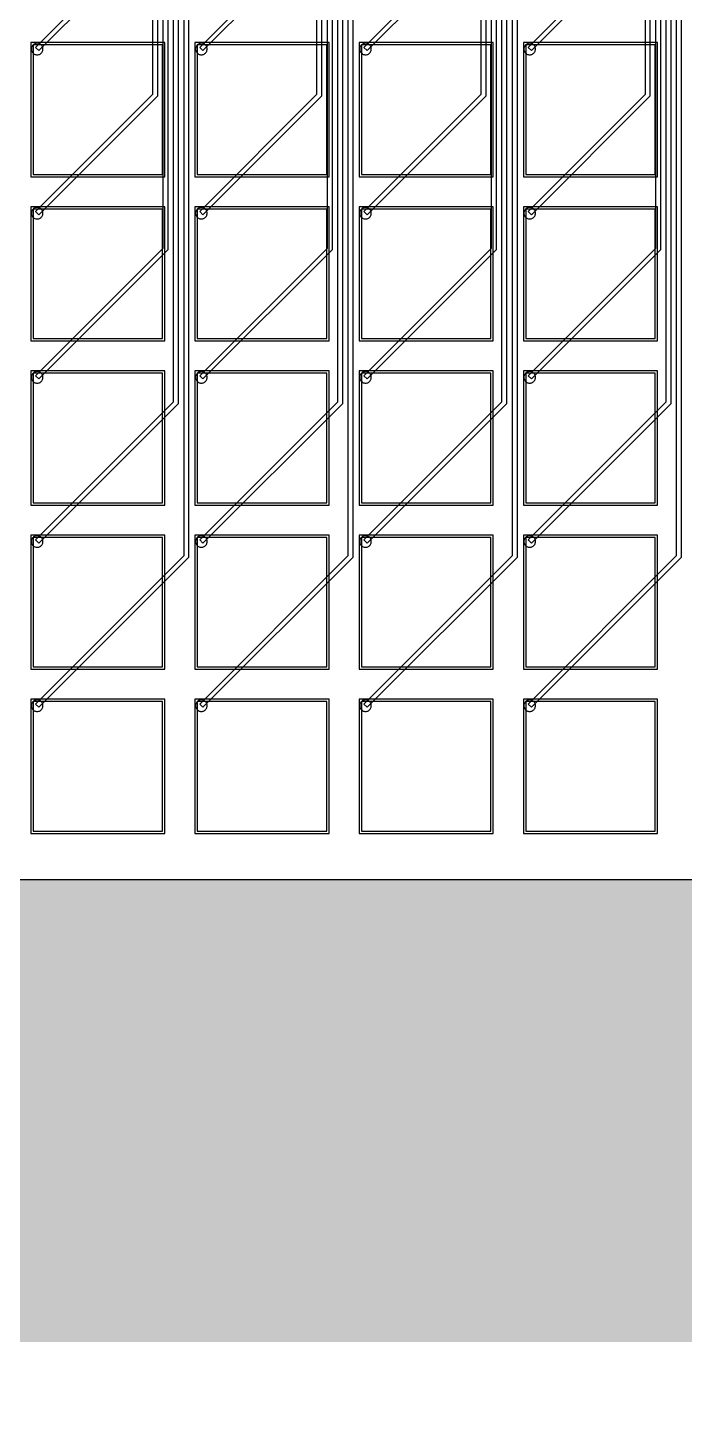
# Model space of a CAD drawing. Header units: metres. Extents: x -515 to 4265, y 201 to 1873.
# Drawn here: x 2413 to 2697, y 201 to 798 of the extents above; entities that cross this region are included whole.
import ezdxf

# ---------------------------------------------------------------- set-up
doc = ezdxf.new("R2010")
doc.units = ezdxf.units.M
for name, color, linetype in [('Etching', 1, 'CONTINUOUS'), ('EtchingPad', 2, 'CONTINUOUS'), ('Metal1', 4, 'CONTINUOUS'), ('Metal2', 3, 'CONTINUOUS'), ('Polyimide', 7, 'CONTINUOUS'), ('Polyimide_Negative', 5, 'CONTINUOUS')]:
    doc.layers.add(name, color=color, linetype=linetype)

msp = doc.modelspace()

# ---------------------------------------------------------------- hatches: boundary and pattern name
at = {"layer": 'Polyimide_Negative'}
h = msp.add_hatch(color=5, dxfattribs=at)
h.paths.add_polyline_path([(-515.25, 1873), (4265.25, 1873), (4265.25, 230), (1697, 230), (1697, 301), (58.39, 301), (46.96, 288.79), (32.62, 275.37), (17.44, 262.91), (1.48, 251.47), (-15.2, 241.1), (-32.52, 231.84), (-50.4, 223.74), (-68.78, 216.82), (-87.58, 211.12), (-106.7, 206.66), (-126.08, 203.46), (-145.62, 201.54), (-165.25, 200.89), (-184.88, 201.54), (-204.42, 203.46), (-223.8, 206.66), (-242.92, 211.12), (-261.72, 216.82), (-280.1, 223.74), (-297.98, 231.84), (-315.3, 241.1), (-331.98, 251.47), (-347.94, 262.91), (-363.12, 275.37), (-377.46, 288.79), (-388.89, 301), (-515.25, 301), (-515.25, 1873)])
h.paths.add_polyline_path([(-265.25, 501), (-265.04, 494.46), (-264.39, 487.95), (-263.33, 481.49), (-261.84, 475.12), (-259.94, 468.86), (-257.64, 462.73), (-254.94, 456.77), (-251.85, 451), (-248.4, 445.44), (-244.59, 440.12), (-240.43, 435.07), (-235.96, 430.29), (-231.18, 425.82), (-226.13, 421.66), (-220.81, 417.85), (-215.25, 414.4), (-209.48, 411.31), (-203.52, 408.61), (-197.39, 406.31), (-191.13, 404.41), (-184.76, 402.92), (-178.3, 401.86), (-171.79, 401.21), (-165.25, 401), (-158.71, 401.21), (-152.2, 401.86), (-145.74, 402.92), (-139.37, 404.41), (-133.11, 406.31), (-126.98, 408.61), (-121.02, 411.31), (-115.25, 414.4), (-109.69, 417.85), (-104.37, 421.66), (-99.32, 425.82), (-94.54, 430.29), (-90.07, 435.07), (-85.91, 440.12), (-82.1, 445.44), (-78.65, 451), (-75.56, 456.77), (-72.86, 462.73), (-70.56, 468.86), (-68.66, 475.12), (-67.17, 481.49), (-66.11, 487.95), (-65.46, 494.46), (-65.25, 501), (1897, 501), (1897, 430), (3810.25, 430), (3810.47, 436.87), (3811.15, 443.71), (3812.27, 450.48), (3813.83, 457.18), (3815.82, 463.75), (3818.24, 470.18), (3821.08, 476.44), (3824.32, 482.5), (3827.95, 488.33), (3831.95, 493.92), (3836.31, 499.23), (3841, 504.25), (3846.02, 508.94), (3851.33, 513.3), (3856.92, 517.3), (3862.75, 520.93), (3868.81, 524.17), (3875.07, 527.01), (3881.5, 529.43), (3888.07, 531.42), (3894.77, 532.98), (3901.54, 534.1), (3908.38, 534.78), (3915.25, 535), (3922.12, 534.78), (3928.96, 534.1), (3935.73, 532.98), (3942.43, 531.42), (3949, 529.43), (3955.43, 527.01), (3961.69, 524.17), (3967.75, 520.93), (3973.58, 517.3), (3979.17, 513.3), (3984.48, 508.94), (3989.5, 504.25), (3994.19, 499.23), (3998.55, 493.92), (4002.55, 488.33), (4006.18, 482.5), (4009.42, 476.44), (4012.26, 470.18), (4014.68, 463.75), (4016.67, 457.18), (4018.23, 450.48), (4019.35, 443.71), (4020.03, 436.87), (4020.25, 430), (4065.25, 430), (4065.25, 1673), (-315.25, 1673), (-315.25, 501), (-265.25, 501)], flags=0)

# ---------------------------------------------------------------- linework, layer by layer
at = {"layer": 'Etching'}
for points in [[(2419.25, 789.25), (2419.23, 789.58), (2419.16, 789.9), (2419.06, 790.21), (2418.92, 790.5), (2418.73, 790.77), (2418.52, 791.02), (2418.27, 791.23), (2418, 791.42), (2417.71, 791.56), (2417.4, 791.66), (2417.08, 791.73), (2416.75, 791.75), (2416.42, 791.73), (2416.1, 791.66), (2415.79, 791.56), (2415.5, 791.42), (2415.23, 791.23), (2414.98, 791.02), (2414.77, 790.77), (2414.58, 790.5), (2414.44, 790.21), (2414.34, 789.9), (2414.27, 789.58), (2414.25, 789.25), (2414.27, 788.92), (2414.34, 788.6), (2414.44, 788.29), (2414.58, 788), (2414.77, 787.73), (2414.98, 787.48), (2415.23, 787.27), (2415.5, 787.08), (2415.79, 786.94), (2416.1, 786.84), (2416.42, 786.77), (2416.75, 786.75), (2417.08, 786.77), (2417.4, 786.84), (2417.71, 786.94), (2418, 787.08), (2418.27, 787.27), (2418.52, 787.48), (2418.73, 787.73), (2418.92, 788), (2419.06, 788.29), (2419.16, 788.6), (2419.23, 788.92), (2419.25, 789.25)], [(2490.25, 789.25), (2490.23, 789.58), (2490.16, 789.9), (2490.06, 790.21), (2489.92, 790.5), (2489.73, 790.77), (2489.52, 791.02), (2489.27, 791.23), (2489, 791.42), (2488.71, 791.56), (2488.4, 791.66), (2488.08, 791.73), (2487.75, 791.75), (2487.42, 791.73), (2487.1, 791.66), (2486.79, 791.56), (2486.5, 791.42), (2486.23, 791.23), (2485.98, 791.02), (2485.77, 790.77), (2485.58, 790.5), (2485.44, 790.21), (2485.34, 789.9), (2485.27, 789.58), (2485.25, 789.25), (2485.27, 788.92), (2485.34, 788.6), (2485.44, 788.29), (2485.58, 788), (2485.77, 787.73), (2485.98, 787.48), (2486.23, 787.27), (2486.5, 787.08), (2486.79, 786.94), (2487.1, 786.84), (2487.42, 786.77), (2487.75, 786.75), (2488.08, 786.77), (2488.4, 786.84), (2488.71, 786.94), (2489, 787.08), (2489.27, 787.27), (2489.52, 787.48), (2489.73, 787.73), (2489.92, 788), (2490.06, 788.29), (2490.16, 788.6), (2490.23, 788.92), (2490.25, 789.25)], [(2561.25, 789.25), (2561.23, 789.58), (2561.16, 789.9), (2561.06, 790.21), (2560.92, 790.5), (2560.73, 790.77), (2560.52, 791.02), (2560.27, 791.23), (2560, 791.42), (2559.71, 791.56), (2559.4, 791.66), (2559.08, 791.73), (2558.75, 791.75), (2558.42, 791.73), (2558.1, 791.66), (2557.79, 791.56), (2557.5, 791.42), (2557.23, 791.23), (2556.98, 791.02), (2556.77, 790.77), (2556.58, 790.5), (2556.44, 790.21), (2556.34, 789.9), (2556.27, 789.58), (2556.25, 789.25), (2556.27, 788.92), (2556.34, 788.6), (2556.44, 788.29), (2556.58, 788), (2556.77, 787.73), (2556.98, 787.48), (2557.23, 787.27), (2557.5, 787.08), (2557.79, 786.94), (2558.1, 786.84), (2558.42, 786.77), (2558.75, 786.75), (2559.08, 786.77), (2559.4, 786.84), (2559.71, 786.94), (2560, 787.08), (2560.27, 787.27), (2560.52, 787.48), (2560.73, 787.73), (2560.92, 788), (2561.06, 788.29), (2561.16, 788.6), (2561.23, 788.92), (2561.25, 789.25)], [(2632.25, 789.25), (2632.23, 789.58), (2632.16, 789.9), (2632.06, 790.21), (2631.92, 790.5), (2631.73, 790.77), (2631.52, 791.02), (2631.27, 791.23), (2631, 791.42), (2630.71, 791.56), (2630.4, 791.66), (2630.08, 791.73), (2629.75, 791.75), (2629.42, 791.73), (2629.1, 791.66), (2628.79, 791.56), (2628.5, 791.42), (2628.23, 791.23), (2627.98, 791.02), (2627.77, 790.77), (2627.58, 790.5), (2627.44, 790.21), (2627.34, 789.9), (2627.27, 789.58), (2627.25, 789.25), (2627.27, 788.92), (2627.34, 788.6), (2627.44, 788.29), (2627.58, 788), (2627.77, 787.73), (2627.98, 787.48), (2628.23, 787.27), (2628.5, 787.08), (2628.79, 786.94), (2629.1, 786.84), (2629.42, 786.77), (2629.75, 786.75), (2630.08, 786.77), (2630.4, 786.84), (2630.71, 786.94), (2631, 787.08), (2631.27, 787.27), (2631.52, 787.48), (2631.73, 787.73), (2631.92, 788), (2632.06, 788.29), (2632.16, 788.6), (2632.23, 788.92), (2632.25, 789.25)], [(2419.25, 718.25), (2419.23, 718.58), (2419.16, 718.9), (2419.06, 719.21), (2418.92, 719.5), (2418.73, 719.77), (2418.52, 720.02), (2418.27, 720.23), (2418, 720.42), (2417.71, 720.56), (2417.4, 720.66), (2417.08, 720.73), (2416.75, 720.75), (2416.42, 720.73), (2416.1, 720.66), (2415.79, 720.56), (2415.5, 720.42), (2415.23, 720.23), (2414.98, 720.02), (2414.77, 719.77), (2414.58, 719.5), (2414.44, 719.21), (2414.34, 718.9), (2414.27, 718.58), (2414.25, 718.25), (2414.27, 717.92), (2414.34, 717.6), (2414.44, 717.29), (2414.58, 717), (2414.77, 716.73), (2414.98, 716.48), (2415.23, 716.27), (2415.5, 716.08), (2415.79, 715.94), (2416.1, 715.84), (2416.42, 715.77), (2416.75, 715.75), (2417.08, 715.77), (2417.4, 715.84), (2417.71, 715.94), (2418, 716.08), (2418.27, 716.27), (2418.52, 716.48), (2418.73, 716.73), (2418.92, 717), (2419.06, 717.29), (2419.16, 717.6), (2419.23, 717.92), (2419.25, 718.25)], [(2490.25, 718.25), (2490.23, 718.58), (2490.16, 718.9), (2490.06, 719.21), (2489.92, 719.5), (2489.73, 719.77), (2489.52, 720.02), (2489.27, 720.23), (2489, 720.42), (2488.71, 720.56), (2488.4, 720.66), (2488.08, 720.73), (2487.75, 720.75), (2487.42, 720.73), (2487.1, 720.66), (2486.79, 720.56), (2486.5, 720.42), (2486.23, 720.23), (2485.98, 720.02), (2485.77, 719.77), (2485.58, 719.5), (2485.44, 719.21), (2485.34, 718.9), (2485.27, 718.58), (2485.25, 718.25), (2485.27, 717.92), (2485.34, 717.6), (2485.44, 717.29), (2485.58, 717), (2485.77, 716.73), (2485.98, 716.48), (2486.23, 716.27), (2486.5, 716.08), (2486.79, 715.94), (2487.1, 715.84), (2487.42, 715.77), (2487.75, 715.75), (2488.08, 715.77), (2488.4, 715.84), (2488.71, 715.94), (2489, 716.08), (2489.27, 716.27), (2489.52, 716.48), (2489.73, 716.73), (2489.92, 717), (2490.06, 717.29), (2490.16, 717.6), (2490.23, 717.92), (2490.25, 718.25)], [(2561.25, 718.25), (2561.23, 718.58), (2561.16, 718.9), (2561.06, 719.21), (2560.92, 719.5), (2560.73, 719.77), (2560.52, 720.02), (2560.27, 720.23), (2560, 720.42), (2559.71, 720.56), (2559.4, 720.66), (2559.08, 720.73), (2558.75, 720.75), (2558.42, 720.73), (2558.1, 720.66), (2557.79, 720.56), (2557.5, 720.42), (2557.23, 720.23), (2556.98, 720.02), (2556.77, 719.77), (2556.58, 719.5), (2556.44, 719.21), (2556.34, 718.9), (2556.27, 718.58), (2556.25, 718.25), (2556.27, 717.92), (2556.34, 717.6), (2556.44, 717.29), (2556.58, 717), (2556.77, 716.73), (2556.98, 716.48), (2557.23, 716.27), (2557.5, 716.08), (2557.79, 715.94), (2558.1, 715.84), (2558.42, 715.77), (2558.75, 715.75), (2559.08, 715.77), (2559.4, 715.84), (2559.71, 715.94), (2560, 716.08), (2560.27, 716.27), (2560.52, 716.48), (2560.73, 716.73), (2560.92, 717), (2561.06, 717.29), (2561.16, 717.6), (2561.23, 717.92), (2561.25, 718.25)], [(2632.25, 718.25), (2632.23, 718.58), (2632.16, 718.9), (2632.06, 719.21), (2631.92, 719.5), (2631.73, 719.77), (2631.52, 720.02), (2631.27, 720.23), (2631, 720.42), (2630.71, 720.56), (2630.4, 720.66), (2630.08, 720.73), (2629.75, 720.75), (2629.42, 720.73), (2629.1, 720.66), (2628.79, 720.56), (2628.5, 720.42), (2628.23, 720.23), (2627.98, 720.02), (2627.77, 719.77), (2627.58, 719.5), (2627.44, 719.21), (2627.34, 718.9), (2627.27, 718.58), (2627.25, 718.25), (2627.27, 717.92), (2627.34, 717.6), (2627.44, 717.29), (2627.58, 717), (2627.77, 716.73), (2627.98, 716.48), (2628.23, 716.27), (2628.5, 716.08), (2628.79, 715.94), (2629.1, 715.84), (2629.42, 715.77), (2629.75, 715.75), (2630.08, 715.77), (2630.4, 715.84), (2630.71, 715.94), (2631, 716.08), (2631.27, 716.27), (2631.52, 716.48), (2631.73, 716.73), (2631.92, 717), (2632.06, 717.29), (2632.16, 717.6), (2632.23, 717.92), (2632.25, 718.25)], [(2419.25, 647.25), (2419.23, 647.58), (2419.16, 647.9), (2419.06, 648.21), (2418.92, 648.5), (2418.73, 648.77), (2418.52, 649.02), (2418.27, 649.23), (2418, 649.42), (2417.71, 649.56), (2417.4, 649.66), (2417.08, 649.73), (2416.75, 649.75), (2416.42, 649.73), (2416.1, 649.66), (2415.79, 649.56), (2415.5, 649.42), (2415.23, 649.23), (2414.98, 649.02), (2414.77, 648.77), (2414.58, 648.5), (2414.44, 648.21), (2414.34, 647.9), (2414.27, 647.58), (2414.25, 647.25), (2414.27, 646.92), (2414.34, 646.6), (2414.44, 646.29), (2414.58, 646), (2414.77, 645.73), (2414.98, 645.48), (2415.23, 645.27), (2415.5, 645.08), (2415.79, 644.94), (2416.1, 644.84), (2416.42, 644.77), (2416.75, 644.75), (2417.08, 644.77), (2417.4, 644.84), (2417.71, 644.94), (2418, 645.08), (2418.27, 645.27), (2418.52, 645.48), (2418.73, 645.73), (2418.92, 646), (2419.06, 646.29), (2419.16, 646.6), (2419.23, 646.92), (2419.25, 647.25)], [(2490.25, 647.25), (2490.23, 647.58), (2490.16, 647.9), (2490.06, 648.21), (2489.92, 648.5), (2489.73, 648.77), (2489.52, 649.02), (2489.27, 649.23), (2489, 649.42), (2488.71, 649.56), (2488.4, 649.66), (2488.08, 649.73), (2487.75, 649.75), (2487.42, 649.73), (2487.1, 649.66), (2486.79, 649.56), (2486.5, 649.42), (2486.23, 649.23), (2485.98, 649.02), (2485.77, 648.77), (2485.58, 648.5), (2485.44, 648.21), (2485.34, 647.9), (2485.27, 647.58), (2485.25, 647.25), (2485.27, 646.92), (2485.34, 646.6), (2485.44, 646.29), (2485.58, 646), (2485.77, 645.73), (2485.98, 645.48), (2486.23, 645.27), (2486.5, 645.08), (2486.79, 644.94), (2487.1, 644.84), (2487.42, 644.77), (2487.75, 644.75), (2488.08, 644.77), (2488.4, 644.84), (2488.71, 644.94), (2489, 645.08), (2489.27, 645.27), (2489.52, 645.48), (2489.73, 645.73), (2489.92, 646), (2490.06, 646.29), (2490.16, 646.6), (2490.23, 646.92), (2490.25, 647.25)], [(2561.25, 647.25), (2561.23, 647.58), (2561.16, 647.9), (2561.06, 648.21), (2560.92, 648.5), (2560.73, 648.77), (2560.52, 649.02), (2560.27, 649.23), (2560, 649.42), (2559.71, 649.56), (2559.4, 649.66), (2559.08, 649.73), (2558.75, 649.75), (2558.42, 649.73), (2558.1, 649.66), (2557.79, 649.56), (2557.5, 649.42), (2557.23, 649.23), (2556.98, 649.02), (2556.77, 648.77), (2556.58, 648.5), (2556.44, 648.21), (2556.34, 647.9), (2556.27, 647.58), (2556.25, 647.25), (2556.27, 646.92), (2556.34, 646.6), (2556.44, 646.29), (2556.58, 646), (2556.77, 645.73), (2556.98, 645.48), (2557.23, 645.27), (2557.5, 645.08), (2557.79, 644.94), (2558.1, 644.84), (2558.42, 644.77), (2558.75, 644.75), (2559.08, 644.77), (2559.4, 644.84), (2559.71, 644.94), (2560, 645.08), (2560.27, 645.27), (2560.52, 645.48), (2560.73, 645.73), (2560.92, 646), (2561.06, 646.29), (2561.16, 646.6), (2561.23, 646.92), (2561.25, 647.25)], [(2632.25, 647.25), (2632.23, 647.58), (2632.16, 647.9), (2632.06, 648.21), (2631.92, 648.5), (2631.73, 648.77), (2631.52, 649.02), (2631.27, 649.23), (2631, 649.42), (2630.71, 649.56), (2630.4, 649.66), (2630.08, 649.73), (2629.75, 649.75), (2629.42, 649.73), (2629.1, 649.66), (2628.79, 649.56), (2628.5, 649.42), (2628.23, 649.23), (2627.98, 649.02), (2627.77, 648.77), (2627.58, 648.5), (2627.44, 648.21), (2627.34, 647.9), (2627.27, 647.58), (2627.25, 647.25), (2627.27, 646.92), (2627.34, 646.6), (2627.44, 646.29), (2627.58, 646), (2627.77, 645.73), (2627.98, 645.48), (2628.23, 645.27), (2628.5, 645.08), (2628.79, 644.94), (2629.1, 644.84), (2629.42, 644.77), (2629.75, 644.75), (2630.08, 644.77), (2630.4, 644.84), (2630.71, 644.94), (2631, 645.08), (2631.27, 645.27), (2631.52, 645.48), (2631.73, 645.73), (2631.92, 646), (2632.06, 646.29), (2632.16, 646.6), (2632.23, 646.92), (2632.25, 647.25)], [(2419.25, 576.25), (2419.23, 576.58), (2419.16, 576.9), (2419.06, 577.21), (2418.92, 577.5), (2418.73, 577.77), (2418.52, 578.02), (2418.27, 578.23), (2418, 578.42), (2417.71, 578.56), (2417.4, 578.66), (2417.08, 578.73), (2416.75, 578.75), (2416.42, 578.73), (2416.1, 578.66), (2415.79, 578.56), (2415.5, 578.42), (2415.23, 578.23), (2414.98, 578.02), (2414.77, 577.77), (2414.58, 577.5), (2414.44, 577.21), (2414.34, 576.9), (2414.27, 576.58), (2414.25, 576.25), (2414.27, 575.92), (2414.34, 575.6), (2414.44, 575.29), (2414.58, 575), (2414.77, 574.73), (2414.98, 574.48), (2415.23, 574.27), (2415.5, 574.08), (2415.79, 573.94), (2416.1, 573.84), (2416.42, 573.77), (2416.75, 573.75), (2417.08, 573.77), (2417.4, 573.84), (2417.71, 573.94), (2418, 574.08), (2418.27, 574.27), (2418.52, 574.48), (2418.73, 574.73), (2418.92, 575), (2419.06, 575.29), (2419.16, 575.6), (2419.23, 575.92), (2419.25, 576.25)], [(2490.25, 576.25), (2490.23, 576.58), (2490.16, 576.9), (2490.06, 577.21), (2489.92, 577.5), (2489.73, 577.77), (2489.52, 578.02), (2489.27, 578.23), (2489, 578.42), (2488.71, 578.56), (2488.4, 578.66), (2488.08, 578.73), (2487.75, 578.75), (2487.42, 578.73), (2487.1, 578.66), (2486.79, 578.56), (2486.5, 578.42), (2486.23, 578.23), (2485.98, 578.02), (2485.77, 577.77), (2485.58, 577.5), (2485.44, 577.21), (2485.34, 576.9), (2485.27, 576.58), (2485.25, 576.25), (2485.27, 575.92), (2485.34, 575.6), (2485.44, 575.29), (2485.58, 575), (2485.77, 574.73), (2485.98, 574.48), (2486.23, 574.27), (2486.5, 574.08), (2486.79, 573.94), (2487.1, 573.84), (2487.42, 573.77), (2487.75, 573.75), (2488.08, 573.77), (2488.4, 573.84), (2488.71, 573.94), (2489, 574.08), (2489.27, 574.27), (2489.52, 574.48), (2489.73, 574.73), (2489.92, 575), (2490.06, 575.29), (2490.16, 575.6), (2490.23, 575.92), (2490.25, 576.25)], [(2561.25, 576.25), (2561.23, 576.58), (2561.16, 576.9), (2561.06, 577.21), (2560.92, 577.5), (2560.73, 577.77), (2560.52, 578.02), (2560.27, 578.23), (2560, 578.42), (2559.71, 578.56), (2559.4, 578.66), (2559.08, 578.73), (2558.75, 578.75), (2558.42, 578.73), (2558.1, 578.66), (2557.79, 578.56), (2557.5, 578.42), (2557.23, 578.23), (2556.98, 578.02), (2556.77, 577.77), (2556.58, 577.5), (2556.44, 577.21), (2556.34, 576.9), (2556.27, 576.58), (2556.25, 576.25), (2556.27, 575.92), (2556.34, 575.6), (2556.44, 575.29), (2556.58, 575), (2556.77, 574.73), (2556.98, 574.48), (2557.23, 574.27), (2557.5, 574.08), (2557.79, 573.94), (2558.1, 573.84), (2558.42, 573.77), (2558.75, 573.75), (2559.08, 573.77), (2559.4, 573.84), (2559.71, 573.94), (2560, 574.08), (2560.27, 574.27), (2560.52, 574.48), (2560.73, 574.73), (2560.92, 575), (2561.06, 575.29), (2561.16, 575.6), (2561.23, 575.92), (2561.25, 576.25)], [(2632.25, 576.25), (2632.23, 576.58), (2632.16, 576.9), (2632.06, 577.21), (2631.92, 577.5), (2631.73, 577.77), (2631.52, 578.02), (2631.27, 578.23), (2631, 578.42), (2630.71, 578.56), (2630.4, 578.66), (2630.08, 578.73), (2629.75, 578.75), (2629.42, 578.73), (2629.1, 578.66), (2628.79, 578.56), (2628.5, 578.42), (2628.23, 578.23), (2627.98, 578.02), (2627.77, 577.77), (2627.58, 577.5), (2627.44, 577.21), (2627.34, 576.9), (2627.27, 576.58), (2627.25, 576.25), (2627.27, 575.92), (2627.34, 575.6), (2627.44, 575.29), (2627.58, 575), (2627.77, 574.73), (2627.98, 574.48), (2628.23, 574.27), (2628.5, 574.08), (2628.79, 573.94), (2629.1, 573.84), (2629.42, 573.77), (2629.75, 573.75), (2630.08, 573.77), (2630.4, 573.84), (2630.71, 573.94), (2631, 574.08), (2631.27, 574.27), (2631.52, 574.48), (2631.73, 574.73), (2631.92, 575), (2632.06, 575.29), (2632.16, 575.6), (2632.23, 575.92), (2632.25, 576.25)], [(2419.25, 505.25), (2419.23, 505.58), (2419.16, 505.9), (2419.06, 506.21), (2418.92, 506.5), (2418.73, 506.77), (2418.52, 507.02), (2418.27, 507.23), (2418, 507.42), (2417.71, 507.56), (2417.4, 507.66), (2417.08, 507.73), (2416.75, 507.75), (2416.42, 507.73), (2416.1, 507.66), (2415.79, 507.56), (2415.5, 507.42), (2415.23, 507.23), (2414.98, 507.02), (2414.77, 506.77), (2414.58, 506.5), (2414.44, 506.21), (2414.34, 505.9), (2414.27, 505.58), (2414.25, 505.25), (2414.27, 504.92), (2414.34, 504.6), (2414.44, 504.29), (2414.58, 504), (2414.77, 503.73), (2414.98, 503.48), (2415.23, 503.27), (2415.5, 503.08), (2415.79, 502.94), (2416.1, 502.84), (2416.42, 502.77), (2416.75, 502.75), (2417.08, 502.77), (2417.4, 502.84), (2417.71, 502.94), (2418, 503.08), (2418.27, 503.27), (2418.52, 503.48), (2418.73, 503.73), (2418.92, 504), (2419.06, 504.29), (2419.16, 504.6), (2419.23, 504.92), (2419.25, 505.25)], [(2490.25, 505.25), (2490.23, 505.58), (2490.16, 505.9), (2490.06, 506.21), (2489.92, 506.5), (2489.73, 506.77), (2489.52, 507.02), (2489.27, 507.23), (2489, 507.42), (2488.71, 507.56), (2488.4, 507.66), (2488.08, 507.73), (2487.75, 507.75), (2487.42, 507.73), (2487.1, 507.66), (2486.79, 507.56), (2486.5, 507.42), (2486.23, 507.23), (2485.98, 507.02), (2485.77, 506.77), (2485.58, 506.5), (2485.44, 506.21), (2485.34, 505.9), (2485.27, 505.58), (2485.25, 505.25), (2485.27, 504.92), (2485.34, 504.6), (2485.44, 504.29), (2485.58, 504), (2485.77, 503.73), (2485.98, 503.48), (2486.23, 503.27), (2486.5, 503.08), (2486.79, 502.94), (2487.1, 502.84), (2487.42, 502.77), (2487.75, 502.75), (2488.08, 502.77), (2488.4, 502.84), (2488.71, 502.94), (2489, 503.08), (2489.27, 503.27), (2489.52, 503.48), (2489.73, 503.73), (2489.92, 504), (2490.06, 504.29), (2490.16, 504.6), (2490.23, 504.92), (2490.25, 505.25)], [(2561.25, 505.25), (2561.23, 505.58), (2561.16, 505.9), (2561.06, 506.21), (2560.92, 506.5), (2560.73, 506.77), (2560.52, 507.02), (2560.27, 507.23), (2560, 507.42), (2559.71, 507.56), (2559.4, 507.66), (2559.08, 507.73), (2558.75, 507.75), (2558.42, 507.73), (2558.1, 507.66), (2557.79, 507.56), (2557.5, 507.42), (2557.23, 507.23), (2556.98, 507.02), (2556.77, 506.77), (2556.58, 506.5), (2556.44, 506.21), (2556.34, 505.9), (2556.27, 505.58), (2556.25, 505.25), (2556.27, 504.92), (2556.34, 504.6), (2556.44, 504.29), (2556.58, 504), (2556.77, 503.73), (2556.98, 503.48), (2557.23, 503.27), (2557.5, 503.08), (2557.79, 502.94), (2558.1, 502.84), (2558.42, 502.77), (2558.75, 502.75), (2559.08, 502.77), (2559.4, 502.84), (2559.71, 502.94), (2560, 503.08), (2560.27, 503.27), (2560.52, 503.48), (2560.73, 503.73), (2560.92, 504), (2561.06, 504.29), (2561.16, 504.6), (2561.23, 504.92), (2561.25, 505.25)], [(2632.25, 505.25), (2632.23, 505.58), (2632.16, 505.9), (2632.06, 506.21), (2631.92, 506.5), (2631.73, 506.77), (2631.52, 507.02), (2631.27, 507.23), (2631, 507.42), (2630.71, 507.56), (2630.4, 507.66), (2630.08, 507.73), (2629.75, 507.75), (2629.42, 507.73), (2629.1, 507.66), (2628.79, 507.56), (2628.5, 507.42), (2628.23, 507.23), (2627.98, 507.02), (2627.77, 506.77), (2627.58, 506.5), (2627.44, 506.21), (2627.34, 505.9), (2627.27, 505.58), (2627.25, 505.25), (2627.27, 504.92), (2627.34, 504.6), (2627.44, 504.29), (2627.58, 504), (2627.77, 503.73), (2627.98, 503.48), (2628.23, 503.27), (2628.5, 503.08), (2628.79, 502.94), (2629.1, 502.84), (2629.42, 502.77), (2629.75, 502.75), (2630.08, 502.77), (2630.4, 502.84), (2630.71, 502.94), (2631, 503.08), (2631.27, 503.27), (2631.52, 503.48), (2631.73, 503.73), (2631.92, 504), (2632.06, 504.29), (2632.16, 504.6), (2632.23, 504.92), (2632.25, 505.25)]]:
    msp.add_lwpolyline(points, close=True, dxfattribs=at)
at = {"layer": 'EtchingPad'}
for points in [[(2415, 735), (2471, 735), (2471, 791), (2415, 791), (2415, 735)], [(2486, 735), (2542, 735), (2542, 791), (2486, 791), (2486, 735)], [(2557, 735), (2613, 735), (2613, 791), (2557, 791), (2557, 735)], [(2628, 735), (2684, 735), (2684, 791), (2628, 791), (2628, 735)], [(2415, 664), (2471, 664), (2471, 720), (2415, 720), (2415, 664)], [(2486, 664), (2542, 664), (2542, 720), (2486, 720), (2486, 664)], [(2557, 664), (2613, 664), (2613, 720), (2557, 720), (2557, 664)], [(2628, 664), (2684, 664), (2684, 720), (2628, 720), (2628, 664)], [(2415, 593), (2471, 593), (2471, 649), (2415, 649), (2415, 593)], [(2486, 593), (2542, 593), (2542, 649), (2486, 649), (2486, 593)], [(2557, 593), (2613, 593), (2613, 649), (2557, 649), (2557, 593)], [(2628, 593), (2684, 593), (2684, 649), (2628, 649), (2628, 593)], [(2415, 522), (2471, 522), (2471, 578), (2415, 578), (2415, 522)], [(2486, 522), (2542, 522), (2542, 578), (2486, 578), (2486, 522)], [(2557, 522), (2613, 522), (2613, 578), (2557, 578), (2557, 522)], [(2628, 522), (2684, 522), (2684, 578), (2628, 578), (2628, 522)], [(2415, 451), (2471, 451), (2471, 507), (2415, 507), (2415, 451)], [(2486, 451), (2542, 451), (2542, 507), (2486, 507), (2486, 451)], [(2557, 451), (2613, 451), (2613, 507), (2557, 507), (2557, 451)], [(2628, 451), (2684, 451), (2684, 507), (2628, 507), (2628, 451)]]:
    msp.add_lwpolyline(points, close=True, dxfattribs=at)
at = {"layer": 'Metal1'}
for points in [[(2482.25, 1573), (2482.25, 569.34), (2417.46, 504.54), (2416.04, 505.96), (2480.25, 570.16), (2480.25, 1573)], [(2477.75, 1573), (2477.75, 635.84), (2417.46, 575.54), (2416.04, 576.96), (2475.75, 636.66), (2475.75, 1573)], [(2473.25, 1573), (2473.25, 702.34), (2417.46, 646.54), (2416.04, 647.96), (2471.25, 703.16), (2471.25, 1573)], [(2468.75, 1573), (2468.75, 768.84), (2417.46, 717.54), (2416.04, 718.96), (2466.75, 769.66), (2466.75, 1573)], [(2464.25, 1573), (2464.25, 835.34), (2417.46, 788.54), (2416.04, 789.96), (2462.25, 836.16), (2462.25, 1573)], [(2553.25, 1573), (2553.25, 569.34), (2488.46, 504.54), (2487.04, 505.96), (2551.25, 570.16), (2551.25, 1573)], [(2548.75, 1573), (2548.75, 635.84), (2488.46, 575.54), (2487.04, 576.96), (2546.75, 636.66), (2546.75, 1573)], [(2544.25, 1573), (2544.25, 702.34), (2488.46, 646.54), (2487.04, 647.96), (2542.25, 703.16), (2542.25, 1573)], [(2539.75, 1573), (2539.75, 768.84), (2488.46, 717.54), (2487.04, 718.96), (2537.75, 769.66), (2537.75, 1573)], [(2535.25, 1573), (2535.25, 835.34), (2488.46, 788.54), (2487.04, 789.96), (2533.25, 836.16), (2533.25, 1573)], [(2624.25, 1573), (2624.25, 569.34), (2559.46, 504.54), (2558.04, 505.96), (2622.25, 570.16), (2622.25, 1573)], [(2619.75, 1573), (2619.75, 635.84), (2559.46, 575.54), (2558.04, 576.96), (2617.75, 636.66), (2617.75, 1573)], [(2615.25, 1573), (2615.25, 702.34), (2559.46, 646.54), (2558.04, 647.96), (2613.25, 703.16), (2613.25, 1573)], [(2610.75, 1573), (2610.75, 768.84), (2559.46, 717.54), (2558.04, 718.96), (2608.75, 769.66), (2608.75, 1573)], [(2606.25, 1573), (2606.25, 835.34), (2559.46, 788.54), (2558.04, 789.96), (2604.25, 836.16), (2604.25, 1573)], [(2695.25, 1573), (2695.25, 569.34), (2630.46, 504.54), (2629.04, 505.96), (2693.25, 570.16), (2693.25, 1573)], [(2690.75, 1573), (2690.75, 635.84), (2630.46, 575.54), (2629.04, 576.96), (2688.75, 636.66), (2688.75, 1573)], [(2686.25, 1573), (2686.25, 702.34), (2630.46, 646.54), (2629.04, 647.96), (2684.25, 703.16), (2684.25, 1573)], [(2681.75, 1573), (2681.75, 768.84), (2630.46, 717.54), (2629.04, 718.96), (2679.75, 769.66), (2679.75, 1573)], [(2677.25, 1573), (2677.25, 835.34), (2630.46, 788.54), (2629.04, 789.96), (2675.25, 836.16), (2675.25, 1573)]]:
    msp.add_lwpolyline(points, close=True, dxfattribs=at)
at = {"layer": 'Metal2'}
for points in [[(2414, 734), (2472, 734), (2472, 792), (2414, 792), (2414, 734)], [(2485, 734), (2543, 734), (2543, 792), (2485, 792), (2485, 734)], [(2556, 734), (2614, 734), (2614, 792), (2556, 792), (2556, 734)], [(2627, 734), (2685, 734), (2685, 792), (2627, 792), (2627, 734)], [(2414, 663), (2472, 663), (2472, 721), (2414, 721), (2414, 663)], [(2485, 663), (2543, 663), (2543, 721), (2485, 721), (2485, 663)], [(2556, 663), (2614, 663), (2614, 721), (2556, 721), (2556, 663)], [(2627, 663), (2685, 663), (2685, 721), (2627, 721), (2627, 663)], [(2414, 592), (2472, 592), (2472, 650), (2414, 650), (2414, 592)], [(2485, 592), (2543, 592), (2543, 650), (2485, 650), (2485, 592)], [(2556, 592), (2614, 592), (2614, 650), (2556, 650), (2556, 592)], [(2627, 592), (2685, 592), (2685, 650), (2627, 650), (2627, 592)], [(2414, 521), (2472, 521), (2472, 579), (2414, 579), (2414, 521)], [(2485, 521), (2543, 521), (2543, 579), (2485, 579), (2485, 521)], [(2556, 521), (2614, 521), (2614, 579), (2556, 579), (2556, 521)], [(2627, 521), (2685, 521), (2685, 579), (2627, 579), (2627, 521)], [(2414, 450), (2472, 450), (2472, 508), (2414, 508), (2414, 450)], [(2485, 450), (2543, 450), (2543, 508), (2485, 508), (2485, 450)], [(2556, 450), (2614, 450), (2614, 508), (2556, 508), (2556, 450)], [(2627, 450), (2685, 450), (2685, 508), (2627, 508), (2627, 450)]]:
    msp.add_lwpolyline(points, close=True, dxfattribs=at)
at = {"layer": 'Polyimide'}
msp.add_lwpolyline([(-65.25, 501), (1897, 501), (1897, 430), (3810.25, 430)], dxfattribs=at)

doc.saveas('drawing.dxf')
